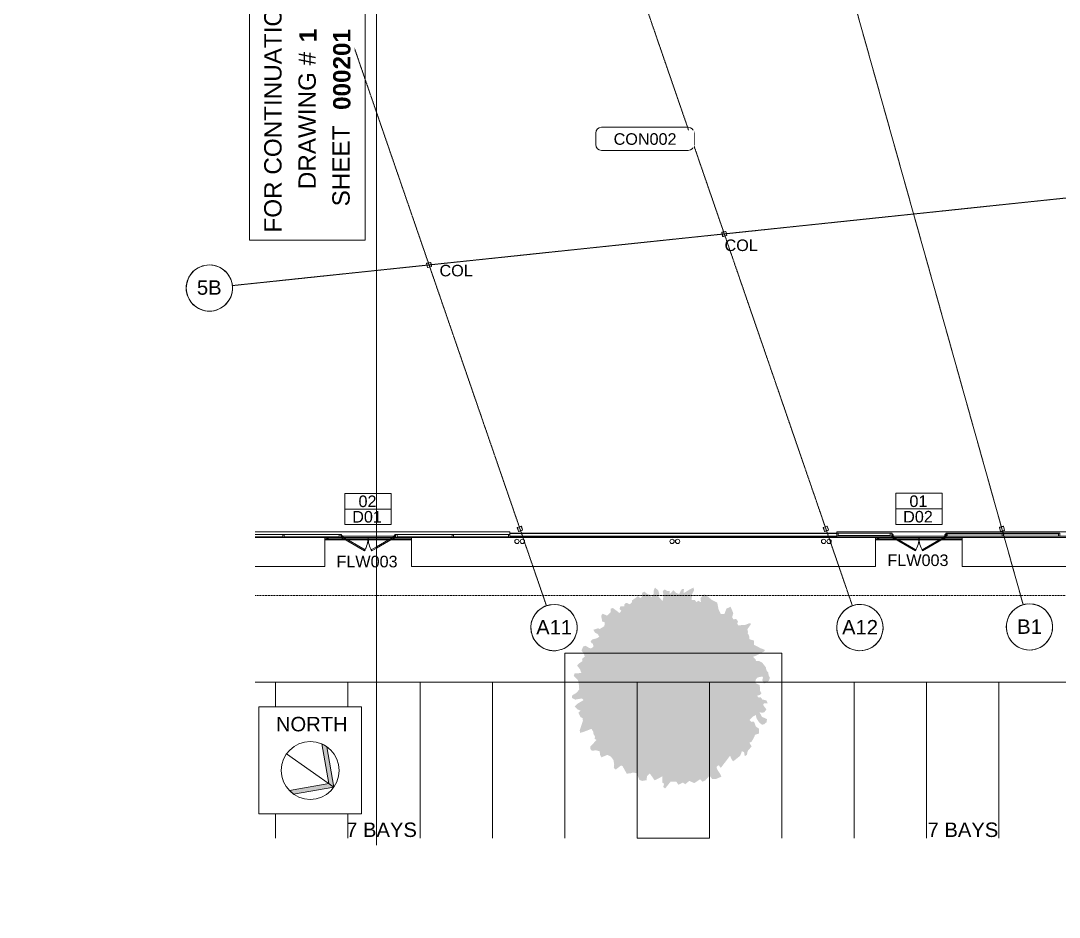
# Model space of a CAD drawing. Header units: millimetres. Extents: x -2612262 to -2065320, y 3717813 to 4283368.
# Drawn here: x -2360669 to -2324768, y 3956413 to 3987415 of the extents above; entities that cross this region are included whole.
import ezdxf

# ---------------------------------------------------------------- set-up
doc = ezdxf.new("R2010")
doc.units = ezdxf.units.MM
for name, pattern in [('Aligning Line', [3.2004, 1.6002, -1.6002]), ('Grid Line', [21, 12, -3, 3, -3]), ('Hidden', [6, 4, -2]), ('Overhead', [4, 2.5, -1.5])]:
    doc.linetypes.add(name, pattern=pattern)
for name, color, linetype, lineweight in [('A-ANNO-DIMS', 211, 'Continuous', 5), ('A-ANNO-DIMS-200', 211, 'Continuous', 5), ('A-ANNO-KEYN', 231, 'Continuous', 5), ('A-DETL', 90, 'Continuous', 18), ('A-DETL-GENF', 92, 'Continuous', 5), ('A-DETL-THIN', 151, 'Continuous', 5), ('A-DOOR', 31, 'Continuous', 5), ('A-DOOR-FRAM', 31, 'Continuous', 5), ('A-DOOR-IDEN', 31, 'Continuous', 5), ('A-FLOR', 192, 'Continuous', 5), ('A-FLOR-IDEN', 11, 'Continuous', 5), ('A-FLOR-OVHD', 1, 'Overhead', 13), ('A-GENM', 13, 'Continuous', 5), ('A-GENM-HDLN', 13, 'Hidden', 5), ('A-GLAZ-CURT', 52, 'Continuous', 5), ('A-GLAZ-CWMG', 51, 'Continuous', 5), ('A-WALL', 113, 'Continuous', 5), ('A-WALL-PATT', 111, 'Continuous', 13), ('C-TOPO', 7, 'Continuous', 5), ('G-ANNO-REFR', 1, 'Aligning Line', 5), ('G-ANNO-SYMB', 111, 'Continuous', 5), ('G-ANNO-TEXT', 231, 'Continuous', 5), ('P-SANR-FIXT', 6, 'Continuous', 5), ('S-COLS', 52, 'Continuous', 5), ('S-COLS-IDEN', 171, 'Continuous', 5), ('S-GRID', 1, 'Continuous', 5), ('S-GRID-IDEN', 1, 'Continuous', 5)]:
    doc.layers.add(name, color=color, linetype=linetype, lineweight=lineweight)
doc.styles.add('Arial', font='arial.ttf', dxfattribs={"height": 500})
doc.styles.add('Arial_2', font='arial.ttf', dxfattribs={"height": 400})
doc.styles.add('Arial_3', font='arial.ttf', dxfattribs={"height": 3})
doc.styles.add('Arial_B_1', font='arialbd.ttf', dxfattribs={"height": 600})
doc.dimstyles.new('2_5-Diagonal-_deg_-Decimal_O', dxfattribs={"dimscale": 304.8, "dimtxt": 510.1297, "dimasz": 0.984252, "dimexe": 0.656168, "dimexo": 0.0625, "dimgap": 0.984252, "dimtad": 1, "dimdec": 0, "dimzin": 0, "dimdsep": 46, "dimtxsty": 'Arial', "dimblk1": 'OBLIQUE', "dimblk2": 'OBLIQUE', "dimsah": 1, "dimcen": 0.09, "dimdle": 0.656168, "dimazin": 0, "dimtfac": 1, "dimtdec": 4, "dimtix": 1, "dimtmove": 0, "dimatfit": 3, "dimfxl": 3.28084, "dimfxlon": 1, "dimtvp": 1, "dimtfill": 1, "dimtolj": 1, "dimtzin": 0, "dimlwd": 15, "dimlwe": 15, "dimarcsym": 2})
picture_1 = doc.add_image_def('image1.jpg', size_in_pixel=(6528, 5638))
pattern_1 = [(0, (0, 0), (812.8, 203.2), [67.056, -542.544, 67.056, -542.544, -3251.2]), (0, (0, 0), (812.8, 203.2), [-1219.2, 67.056, -1152.144, 67.056, -542.544, -1422.4]), (0, (0, 0), (812.8, 203.2), [-3048, 67.056, -339.344, 67.056, -948.944]), (120, (304.8, 101.6), (-582.376362, 602.305448), [67.056, -542.544, 67.056, -542.544, -3251.2]), (120, (304.8, 101.6), (-582.376362, 602.305448), [-1219.2, 67.056, -1152.144, 67.056, -542.544, -1422.4]), (120, (304.8, 101.6), (-582.376362, 602.305448), [-3048, 67.056, -339.344, 67.056, -948.944]), (240, (406.4, 508), (-230.423638, -805.505448), [67.056, -542.544, 67.056, -542.544, -3251.2]), (240, (406.4, 508), (-230.423638, -805.505448), [-1219.2, 67.056, -1152.144, 67.056, -542.544, -1422.4]), (240, (406.4, 508), (-230.423638, -805.505448), [-3048, 67.056, -339.344, 67.056, -948.944])]

# ---------------------------------------------------------------- blocks, each defined once
blk = doc.blocks.new('SHS-Square Hollow Section-Column - 150x150xSHS-2903723-GA - Part B')
at = {"layer": 'S-COLS'}
h = blk.add_hatch(dxfattribs=at)
h.set_pattern_fill('FP_6', color=256, style=0, pattern_type=2)
h.set_pattern_definition([(31.007, (1304591.6, -4426884.4), (-366.36955, 609.57263), []), (31.007, (1304775.9, -4426145.04), (-366.36955, 609.57263), [])])
h.paths.add_polyline_path([(65, -75), (72, -72), (75, -65), (69, -69)])
h.paths.add_polyline_path([(-65, -75), (65, -75), (65, -70), (-65, -70)])
h.paths.add_polyline_path([(-65, -75), (-69, -69), (-75, -65), (-72, -72)])
h.paths.add_polyline_path([(-75, 65), (-69, 69), (-65, 75), (-72, 72)])
h.paths.add_polyline_path([(-75, -65), (-70, -65), (-70, 65), (-75, 65)])
h.paths.add_polyline_path([(75, 65), (72, 72), (65, 75), (69, 69)])
h.paths.add_polyline_path([(70, -65), (75, -65), (75, 65), (70, 65)])
h.paths.add_polyline_path([(-65, 70), (65, 70), (65, 75), (-65, 75)])
at = {"layer": 'S-COLS', "lineweight": 15}
for p, q in [((-75, 65), (-75, -65)), ((-70, -65), (-70, 65)), ((65, 75), (-65, 75)), ((-65, 70), (65, 70)), ((70, 65), (70, -65)), ((75, -65), (75, 65)), ((65, -70), (-65, -70)), ((-65, -75), (65, -75))]:
    blk.add_line(p, q, dxfattribs=at)
for centre, radius, start, end in [((-65, 65), 10, 90, 180), ((-65, 65), 5, 90, 180), ((65, 65), 10, 360, 90), ((65, 65), 5, 0, 90), ((-65, -65), 10, 180, 270), ((-65, -65), 5, 180, 270), ((65, -65), 5, 270, 0), ((65, -65), 10, 270, 360)]:
    blk.add_arc(centre, radius, start, end, dxfattribs=at)
blk = doc.blocks.new('SHS-Square Hollow Section-Column - 150x150xSHS-2903725-GA - Part B')
at = {"layer": 'S-COLS'}
h = blk.add_hatch(dxfattribs=at)
h.set_pattern_fill('FP_8', color=256, style=0, pattern_type=2)
h.set_pattern_definition([(31.007, (1314754.96, -4428311.6), (-366.36955, 609.57263), []), (31.007, (1314939.2, -4427572.2), (-366.36955, 609.57263), [])])
h.paths.add_polyline_path([(65, -75), (72, -72), (75, -65), (69, -69)])
h.paths.add_polyline_path([(-65, -75), (65, -75), (65, -70), (-65, -70)])
h.paths.add_polyline_path([(-65, -75), (-69, -69), (-75, -65), (-72, -72)])
h.paths.add_polyline_path([(-75, 65), (-69, 69), (-65, 75), (-72, 72)])
h.paths.add_polyline_path([(-75, -65), (-70, -65), (-70, 65), (-75, 65)])
h.paths.add_polyline_path([(75, 65), (72, 72), (65, 75), (69, 69)])
h.paths.add_polyline_path([(70, -65), (75, -65), (75, 65), (70, 65)])
h.paths.add_polyline_path([(-65, 70), (65, 70), (65, 75), (-65, 75)])
at = {"layer": 'S-COLS', "lineweight": 15}
for p, q in [((-75, 65), (-75, -65)), ((-70, -65), (-70, 65)), ((65, 75), (-65, 75)), ((-65, 70), (65, 70)), ((70, 65), (70, -65)), ((75, -65), (75, 65)), ((65, -70), (-65, -70)), ((-65, -75), (65, -75))]:
    blk.add_line(p, q, dxfattribs=at)
for centre, radius, start, end in [((-65, 65), 10, 90, 180), ((-65, 65), 5, 90, 180), ((65, 65), 10, 360, 90), ((65, 65), 5, 0, 90), ((-65, -65), 10, 180, 270), ((-65, -65), 5, 180, 270), ((65, -65), 10, 270, 360), ((65, -65), 5, 270, 0)]:
    blk.add_arc(centre, radius, start, end, dxfattribs=at)
blk = doc.blocks.new('System Panel - Glazed-1425433-GA - Part B')
at = {"layer": 'A-GLAZ-CURT'}
for p, q in [((950, 50), (-950, 50)), ((-950, 50), (-950, 25)), ((-950, 25), (950, 25)), ((950, 25), (950, 50))]:
    blk.add_line(p, q, dxfattribs=at)
blk = doc.blocks.new('Rectangular Mullion - 50x100mm-1215462-GA - Part B')
at = {"layer": 'A-GLAZ-CWMG'}
for p, q in [((-2345709, 3969644), (-2343809, 3969644)), ((-2345709, 3969544), (-2343809, 3969544))]:
    blk.add_line(p, q, dxfattribs=at)
blk = doc.blocks.new('Rectangular Mullion - 50x100mm-1425435-GA - Part B')
at = {"layer": 'A-GLAZ-CWMG'}
for p, q in [((0, 50), (-50, 50)), ((-50, 50), (-50, -50)), ((0, -50), (0, 50)), ((-50, -50), (0, -50))]:
    blk.add_line(p, q, dxfattribs=at)
blk = doc.blocks.new('System Panel - Glazed-V29-GA - Part B')
at = {"layer": 'A-GLAZ-CURT'}
for p, q in [((950, 50), (-950, 50)), ((-950, 50), (-950, 25)), ((-950, 25), (950, 25)), ((950, 25), (950, 50))]:
    blk.add_line(p, q, dxfattribs=at)
blk = doc.blocks.new('System Panel - Glazed-1457945-GA - Part B')
at = {"layer": 'A-GLAZ-CURT'}
for p, q in [((72, 50), (-882, 50)), ((-882, 50), (-882, 25)), ((-882, 25), (72, 25))]:
    blk.add_line(p, q, dxfattribs=at)
blk = doc.blocks.new('Rectangular Mullion - 50x100mm-V30-GA - Part B')
at = {"layer": 'A-GLAZ-CWMG'}
for p, q in [((-2351559, 3969644), (-2349659, 3969644)), ((-2351559, 3969544), (-2349659, 3969544))]:
    blk.add_line(p, q, dxfattribs=at)
blk = doc.blocks.new('Rectangular Mullion - 50x100mm-1457940-GA - Part B')
at = {"layer": 'A-GLAZ-CWMG'}
for p, q in [((-2352563, 3969644), (-2351609, 3969644)), ((-2352563, 3969544), (-2351609, 3969544))]:
    blk.add_line(p, q, dxfattribs=at)
blk = doc.blocks.new('Rectangular Mullion - 50x100mm-1425432-GA - Part B')
at = {"layer": 'A-GLAZ-CWMG'}
for p, q in [((-25, 50), (25, 50)), ((-25, -50), (-25, 50)), ((25, 50), (25, -50)), ((25, -50), (-25, -50))]:
    blk.add_line(p, q, dxfattribs=at)
blk = doc.blocks.new('Rectangular Mullion - 50x100mm-V31-GA - Part B')
at = {"layer": 'A-GLAZ-CWMG'}
for p, q in [((-25, 50), (25, 50)), ((-25, -50), (-25, 50)), ((25, 50), (25, -50)), ((25, -50), (-25, -50))]:
    blk.add_line(p, q, dxfattribs=at)
blk = doc.blocks.new('Door-Hinge-Double - 2340x920x920x40 Glazed-Aluminium Frame D01-1215280-GA - Part B')
at = {"layer": 'A-DOOR'}
for p, q in [((-921, 50), (-286, 417)), ((-286, 371), (-901, 15)), ((-286, 417), (-124, 510)), ((-104, 475), (-286, 371)), ((-124, 510), (-104, 475)), ((124, 510), (104, 475)), ((104, 475), (901, 15)), ((921, 50), (124, 510)), ((-901, 15), (-921, 50)), ((901, 15), (921, 50))]:
    blk.add_line(p, q, dxfattribs=at)
for centre, start, end in [((-921, 50), 0, 30), ((921, 50), 150, 180)]:
    blk.add_arc(centre, 920, start, end, dxfattribs=at)
blk = doc.blocks.new('X_Door-Frame-Wood - Standard-1215283-GA - Part B')
at = {"layer": 'A-DOOR-FRAM'}
for p, q in [((-923, 50), (-943, 50)), ((-943, 50), (-943, -50)), ((-923, -50), (-923, 50)), ((-898, 5), (-923, 5)), ((-923, 5), (-923, -15)), ((-898, -15), (-898, 5)), ((923, 5), (898, 5)), ((898, 5), (898, -15)), ((943, 50), (923, 50)), ((923, 50), (923, -50)), ((923, -15), (923, 5)), ((943, -50), (943, 50)), ((-943, -50), (-923, -50)), ((-923, -15), (-898, -15)), ((898, -15), (923, -15)), ((923, -50), (943, -50))]:
    blk.add_line(p, q, dxfattribs=at)
blk = doc.blocks.new('Downpipe - L Spreader - Default-1877085-GA - Part B')
at = {"layer": 'P-SANR-FIXT'}
for start, end in [(0, 180), (180, 0)]:
    blk.add_arc((-40, 150), 75, start, end, dxfattribs=at)
blk = doc.blocks.new('Downpipe - L Spreader - Default-1309613-GA - Part B')
at = {"layer": 'P-SANR-FIXT'}
for start, end in [(0, 180), (180, 0)]:
    blk.add_arc((-40, 150), 75, start, end, dxfattribs=at)
blk = doc.blocks.new('Downpipe - L Spreader - Default-1555987-GA - Part B')
at = {"layer": 'P-SANR-FIXT'}
for start, end in [(0, 180), (180, 0)]:
    blk.add_arc((-40, 150), 75, start, end, dxfattribs=at)
blk = doc.blocks.new('SHS-Square Hollow Section-Column - 150x150xSHS-2903728-GA - Part B')
at = {"layer": 'S-COLS'}
h = blk.add_hatch(dxfattribs=at)
h.set_pattern_fill('FP_9', color=256, style=0, pattern_type=2)
h.set_pattern_definition([(26, (923251.06, -4516510.4), (-311.76956, 639.22233), []), (26, (923499.15, -4515789.94), (-311.76956, 639.22233), [])])
h.paths.add_polyline_path([(65, -75), (72, -72), (75, -65), (69, -69)])
h.paths.add_polyline_path([(-65, -75), (65, -75), (65, -70), (-65, -70)])
h.paths.add_polyline_path([(-65, -75), (-69, -69), (-75, -65), (-72, -72)])
h.paths.add_polyline_path([(-75, 65), (-69, 69), (-65, 75), (-72, 72)])
h.paths.add_polyline_path([(-75, -65), (-70, -65), (-70, 65), (-75, 65)])
h.paths.add_polyline_path([(75, 65), (72, 72), (65, 75), (69, 69)])
h.paths.add_polyline_path([(70, -65), (75, -65), (75, 65), (70, 65)])
h.paths.add_polyline_path([(-65, 70), (65, 70), (65, 75), (-65, 75)])
at = {"layer": 'S-COLS', "lineweight": 15}
for p, q in [((-75, 65), (-75, -65)), ((-70, -65), (-70, 65)), ((65, 75), (-65, 75)), ((-65, 70), (65, 70)), ((70, 65), (70, -65)), ((75, -65), (75, 65)), ((65, -70), (-65, -70)), ((-65, -75), (65, -75))]:
    blk.add_line(p, q, dxfattribs=at)
for centre, radius, start, end in [((-65, 65), 10, 90, 180), ((-65, 65), 5, 90, 180), ((65, 65), 10, 360, 90), ((65, 65), 5, 0, 90), ((-65, -65), 10, 180, 270), ((-65, -65), 5, 180, 270), ((65, -65), 5, 270, 0), ((65, -65), 10, 270, 360)]:
    blk.add_arc(centre, radius, start, end, dxfattribs=at)
blk = doc.blocks.new('SHS-Square Hollow Section-Column - 150x150xSHS-2903729-GA - Part B')
at = {"layer": 'S-COLS', "lineweight": 15}
for p, q in [((-75, 65), (-75, -65)), ((-70, -65), (-70, 65)), ((65, 75), (-65, 75)), ((-65, 70), (65, 70)), ((70, 65), (70, -65)), ((75, -65), (75, 65)), ((65, -70), (-65, -70)), ((-65, -75), (65, -75))]:
    blk.add_line(p, q, dxfattribs=at)
for centre, radius, start, end in [((-65, 65), 10, 90, 180), ((-65, 65), 5, 90, 180), ((65, 65), 10, 360, 90), ((65, 65), 5, 0, 90), ((-65, -65), 10, 180, 270), ((-65, -65), 5, 180, 270), ((65, -65), 10, 270, 360), ((65, -65), 5, 270, 0)]:
    blk.add_arc(centre, radius, start, end, dxfattribs=at)
blk = doc.blocks.new('SHS-Square Hollow Section-Column - 150x150xSHS-2903730-GA - Part B')
at = {"layer": 'S-COLS', "lineweight": 15}
for p, q in [((-75, 65), (-75, -65)), ((-70, -65), (-70, 65)), ((65, 75), (-65, 75)), ((-65, 70), (65, 70)), ((70, 65), (70, -65)), ((75, -65), (75, 65)), ((65, -70), (-65, -70)), ((-65, -75), (65, -75))]:
    blk.add_line(p, q, dxfattribs=at)
for centre, radius, start, end in [((-65, 65), 10, 90, 180), ((-65, 65), 5, 90, 180), ((65, 65), 10, 360, 90), ((65, 65), 5, 0, 90), ((-65, -65), 10, 180, 270), ((-65, -65), 5, 180, 270), ((65, -65), 10, 270, 360), ((65, -65), 5, 270, 0)]:
    blk.add_arc(centre, radius, start, end, dxfattribs=at)
blk = doc.blocks.new('Door-Hinge-Double - 2340x920x920x40 Glazed-Aluminium Frame D02-1643900-GA - Part B')
at = {"layer": 'A-DOOR'}
for p, q in [((-921, 74), (-124, 534)), ((-104, 499), (-901, 39)), ((-124, 534), (-104, 499)), ((124, 534), (104, 499)), ((104, 499), (901, 39)), ((921, 74), (124, 534)), ((-901, 39), (-921, 74)), ((901, 39), (921, 74))]:
    blk.add_line(p, q, dxfattribs=at)
for centre, start, end in [((-921, 74), 0, 30), ((921, 74), 150, 180)]:
    blk.add_arc(centre, 920, start, end, dxfattribs=at)
blk = doc.blocks.new('X_Door-Frame-Wood - Standard-2885437-GA - Part B')
at = {"layer": 'A-DOOR-FRAM'}
for p, q in [((-923, 74), (-943, 74)), ((-943, 74), (-943, -74)), ((-923, -74), (-923, 74)), ((-898, 29), (-923, 29)), ((-923, 29), (-923, -29)), ((-898, -29), (-898, 29)), ((923, 29), (898, 29)), ((898, 29), (898, -29)), ((943, 74), (923, 74)), ((923, 74), (923, -74)), ((923, -29), (923, 29)), ((943, -74), (943, 74)), ((-943, -74), (-923, -74)), ((-923, -29), (-898, -29)), ((898, -29), (923, -29)), ((923, -74), (943, -74))]:
    blk.add_line(p, q, dxfattribs=at)
blk = doc.blocks.new('System Panel - Glazed-1459856-GA - Part B')
at = {"layer": 'A-GLAZ-CURT'}
for p, q in [((900, 49.5), (-900, 49.5)), ((-900, 49.5), (-900, 24.5)), ((-900, 24.5), (900, 24.5)), ((900, 24.5), (900, 49.5))]:
    blk.add_line(p, q, dxfattribs=at)
blk = doc.blocks.new('Rectangular Mullion - 50x100mm-1459855-GA - Part B')
at = {"layer": 'A-GLAZ-CWMG'}
for p, q in [((-2332409, 3969694), (-2330609, 3969694)), ((-2332409, 3969594), (-2330609, 3969594))]:
    blk.add_line(p, q, dxfattribs=at)
blk = doc.blocks.new('Rectangular Mullion - 50x100mm-1447016-GA - Part B')
at = {"layer": 'A-GLAZ-CWMG'}
for p, q in [((-50, 50), (0, 50)), ((-50, -50), (-50, 50)), ((0, 50), (0, -50)), ((0, -50), (-50, -50))]:
    blk.add_line(p, q, dxfattribs=at)
blk = doc.blocks.new('Rectangular Mullion - 50x100mm-V33-GA - Part B')
at = {"layer": 'A-GLAZ-CWMG'}
for p, q in [((0, 50), (-50, 50)), ((-50, 50), (-50, -50)), ((-50, -50), (0, -50))]:
    blk.add_line(p, q, dxfattribs=at)
blk = doc.blocks.new('Rectangular Mullion - 50x100mm-V34-GA - Part B')
at = {"layer": 'A-GLAZ-CWMG'}
for p, q in [((-20, 50), (-50, 50)), ((-50, 50), (-50, -50)), ((-50, -50), (0, -50))]:
    blk.add_line(p, q, dxfattribs=at)
blk = doc.blocks.new('aba - Plumbing Fixtures - Strip Drain - Stormtech - Custom Ass - FLW003 _Doors_-V35-GA - Part B')
at = {"layer": 'A-GENM'}
blk.add_circle((0, -95), 30, dxfattribs=at)
at = {"layer": 'A-GENM-HDLN'}
blk.add_line((0, 10), (0, -3010), dxfattribs=at)
at = {"layer": 'P-SANR-FIXT'}
for p, q in [((-41, 0), (-38, 0)), ((-41, 0), (-41, -3000)), ((-38, 0), (0, 0)), ((-38, -3000), (-38, 0)), ((0, 0), (38, 0)), ((0, 0), (0, -3000)), ((38, 0), (41, 0)), ((38, 0), (38, -3000)), ((41, 0), (41, -563)), ((41, -583), (41, -2429)), ((41, -2449), (41, -3000)), ((-38, -3000), (-41, -3000)), ((0, -3000), (-38, -3000)), ((38, -3000), (0, -3000)), ((41, -3000), (38, -3000))]:
    blk.add_line(p, q, dxfattribs=at)
blk = doc.blocks.new('aba - Plumbing Fixtures - Strip Drain - Stormtech - Custom Ass - FLW003 _Doors_-V36-GA - Part B')
at = {"layer": 'A-GENM'}
blk.add_circle((0, -95), 30, dxfattribs=at)
at = {"layer": 'A-GENM-HDLN'}
for p, q in [((0, 10), (0, -1785)), ((0, -1785), (0, -3010))]:
    blk.add_line(p, q, dxfattribs=at)
at = {"layer": 'P-SANR-FIXT'}
for p, q in [((-41, 0), (-38, 0)), ((-41, 0), (-41, -1785)), ((-38, 0), (0, 0)), ((-38, -1785), (-38, 0)), ((0, 0), (38, 0)), ((0, 0), (0, -1785)), ((38, 0), (41, 0)), ((38, 0), (38, -1785)), ((41, -576), (41, -1785)), ((-41, -1785), (-41, -3000)), ((-38, -3000), (-38, -1785)), ((0, -1785), (0, -3000)), ((38, -1785), (38, -3000)), ((41, -1785), (41, -2422)), ((-38, -3000), (-41, -3000)), ((0, -3000), (-38, -3000)), ((38, -3000), (0, -3000)), ((41, -3000), (38, -3000))]:
    blk.add_line(p, q, dxfattribs=at)
blk = doc.blocks.new('Tree 7m - Tree-358686-GA - Part B')
at = {"layer": 'A-DETL-GENF', "transparency": 33554585}
blk.add_hatch(color=53, dxfattribs=at).paths.add_polyline_path([(2357, 2429), (2059, 2371), (1907, 2493), (1922, 2628), (1746, 2671), (1734, 2765), (1546, 2765), (1464, 2938), (1223, 2963), (1215, 3085), (1103, 3108), (895, 3080), (898, 3230), (801, 3308), (603, 3371), (574, 3267), (551, 3074), (518, 3004), (430, 2995), (416, 3042), (433, 3094), (410, 3120), (201, 3075), (-92, 3008), (-57, 3124), (-43, 3226), (-353, 3237), (-505, 3155), (-543, 3225), (-471, 3348), (-560, 3362), (-660, 3278), (-870, 3243), (-894, 3096), (-976, 3120), (-1113, 3064), (-1221, 3015), (-1356, 3067), (-1458, 2941), (-1426, 2810), (-1487, 2637), (-1408, 2588), (-1403, 2500), (-1575, 2485), (-1680, 2509), (-1628, 2599), (-1604, 2760), (-1622, 2892), (-1685, 2936), (-1802, 2936), (-1884, 2864), (-1802, 2690), (-1838, 2516), (-1894, 2583), (-1961, 2624), (-2089, 2593), (-2089, 2501), (-2099, 2399), (-2154, 2385), (-2254, 2466), (-2285, 2354), (-2200, 2242), (-2204, 2145), (-2146, 2110), (-2142, 2025), (-2239, 2064), (-2316, 2064), (-2320, 2014), (-2332, 1952), (-2413, 1855), (-2448, 1793), (-2404, 1706), (-2387, 1632), (-2481, 1564), (-2566, 1554), (-2625, 1587), (-2708, 1630), (-2701, 1681), (-2630, 1723), (-2595, 1851), (-2706, 1892), (-2795, 1887), (-2880, 1839), (-2907, 1738), (-2954, 1664), (-2960, 1550), (-3008, 1479), (-3017, 1256), (-2971, 1159), (-2892, 1083), (-2915, 1022), (-2905, 908), (-3022, 946), (-3330, 1014), (-3368, 976), (-3294, 844), (-3195, 608), (-3292, 501), (-3203, 363), (-3251, 290), (-3281, 226), (-3279, 164), (-3321, 141), (-3368, 52), (-3593, -10), (-3556, -64), (-3408, -112), (-3215, -256), (-3224, -323), (-3294, -361), (-3303, -475), (-3221, -519), (-3236, -609), (-3353, -688), (-3429, -919), (-3277, -960), (-3098, -864), (-3005, -943), (-3052, -1118), (-3166, -1329), (-3087, -1504), (-3049, -1706), (-3011, -1835), (-2827, -1823), (-2745, -1700), (-2707, -1797), (-2622, -1806), (-2637, -1896), (-2549, -1963), (-2677, -2101), (-2815, -2162), (-2885, -2250), (-2704, -2291), (-2484, -2323), (-2590, -2428), (-2525, -2472), (-2350, -2402), (-2297, -2499), (-2286, -2630), (-2093, -2610), (-2169, -2697), (-2098, -2756), (-2072, -2847), (-1982, -2841), (-1897, -2700), (-1756, -2586), (-1748, -2803), (-1827, -2847), (-1879, -2961), (-1856, -3110), (-1756, -3060), (-1680, -2978), (-1549, -2934), (-1552, -3060), (-1514, -3104), (-1481, -3241), (-1403, -3259), (-1300, -3151), (-1230, -3162), (-1215, -3265), (-1131, -3268), (-967, -3282), (-914, -3233), (-812, -3233), (-759, -3347), (-680, -3350), (-631, -3300), (-517, -3382), (-441, -3335), (-446, -3244), (-350, -3227), (-326, -3344), (-286, -3510), (-215, -3537), (-139, -3446), (36, -3437), (115, -3589), (197, -3560), (296, -3388), (247, -3309), (343, -3218), (527, -3244), (551, -3300), (714, -3367), (735, -3259), (694, -3159), (709, -3054), (796, -3060), (957, -3133), (1045, -3124), (1060, -3045), (1033, -3007), (1095, -2914), (1188, -2926), (1226, -2972), (1276, -3119), (1358, -3151), (1489, -3083), (1504, -2931), (1542, -2849), (1662, -2849), (1700, -2782), (1861, -2797), (1943, -2782), (1948, -2616), (1995, -2493), (2089, -2560), (2179, -2636), (2261, -2583), (2241, -2382), (2293, -2279), (2416, -2107), (2560, -2075), (2735, -2104), (2802, -2042), (2747, -1923), (2542, -1803), (2545, -1721), (2606, -1738), (2788, -1765), (2922, -1759), (2910, -1618), (2852, -1513), (2963, -1504), (3001, -1344), (2969, -1270), (3022, -1190), (3315, -1012), (3363, -936), (3246, -885), (2969, -788), (2994, -666), (3032, -608), (3055, -498), (3109, -460), (3088, -379), (3388, -353), (3447, -295), (3454, -203), (3330, -120), (3256, -15), (3327, 99), (3343, 186), (3132, 254), (3078, 374), (3086, 524), (3172, 666), (3254, 742), (3236, 829), (3007, 837), (2982, 885), (3040, 1182), (2931, 1254), (2847, 1292), (2755, 1404), (2809, 1515), (2842, 1635), (2788, 1719), (2661, 1795), (2557, 1696), (2425, 1691), (2450, 1981), (2156, 2046), (2296, 2218), (2275, 2282), (2372, 2343)])
blk = doc.blocks.new('Grid - A1-203820-GA - Part B')
at = {"layer": 'S-GRID-IDEN'}
blk.add_circle((0, 0), 4, dxfattribs=at)
for start, end in [(360, 180), (180, 360)]:
    blk.add_arc((0, 0), 4, start, end, dxfattribs=at)
blk = doc.blocks.new('DIMBLOCK1-GA - Part B')
at = {"layer": 'A-ANNO-DIMS-200', "lineweight": 15}
for p, q in [((-2327823, 4050069), (-2327874, 4050388)), ((-2327823, 4050069), (-2327948, 4049898)), ((-2327823, 4050069), (-2327698, 4050241)), ((-2327823, 4050069), (-2327823, 4050069)), ((-2327823, 4050069), (-2327792, 4049872)), ((-2337983, 4048155), (-2338052, 4048471)), ((-2337983, 4048155), (-2337869, 4048334)), ((-2337983, 4048155), (-2338098, 4047977)), ((-2337983, 4048155), (-2337941, 4047960))]:
    blk.add_line(p, q, dxfattribs=at)
for start, end in [(98.93584, 102.39889), (99.00033, 102.33441)]:
    blk.add_arc((-2300024, 3874558), 177699, start, end, dxfattribs=at)
at = {"layer": 'A-ANNO-DIMS-200', "color": 0, "lineweight": 15, "insert": (-2333895, 4049968), "char_height": 500, "width": 1958.9, "attachment_point": 1, "rotation": 10.6674, "line_spacing_factor": 0.941778, "style": 'Arial', "bg_fill": 3, "box_fill_scale": 1.25, "bg_fill_color": 256, "bg_fill_true_color": 13158600, "bg_fill_transparency": 0}
blk.add_mtext('3.33°', dxfattribs=at)
blk = doc.blocks.new('_Oblique')
at = {"color": 0, "linetype": 'ByBlock', "lineweight": -2}
blk.add_line((-0.5, -0.5), (0.5, 0.5), dxfattribs=at)
blk = doc.blocks.new('DIMBLOCK2-GA - Part B')
at = {"layer": 'A-ANNO-DIMS-200', "lineweight": 15}
for p, q in [((-2337980, 4048142), (-2338057, 4048493)), ((-2337980, 4048142), (-2337866, 4048320)), ((-2337980, 4048142), (-2338095, 4047963)), ((-2337980, 4048142), (-2337980, 4048142)), ((-2337980, 4048142), (-2337938, 4047946)), ((-2348008, 4045641), (-2348105, 4045988)), ((-2348008, 4045641), (-2347904, 4045826)), ((-2348008, 4045641), (-2348112, 4045457)), ((-2348008, 4045641), (-2347954, 4045449))]:
    blk.add_line(p, q, dxfattribs=at)
for start, end in [(102.26992, 105.7319), (102.33441, 105.66741)]:
    blk.add_arc((-2300024, 3874558), 177685, start, end, dxfattribs=at)
at = {"layer": 'A-ANNO-DIMS-200', "color": 0, "lineweight": 15, "insert": (-2344034, 4047688), "char_height": 500, "width": 1958.9, "attachment_point": 1, "rotation": 14.0009, "line_spacing_factor": 0.941778, "style": 'Arial', "bg_fill": 3, "box_fill_scale": 1.25, "bg_fill_color": 256, "bg_fill_true_color": 13158600, "bg_fill_transparency": 0}
blk.add_mtext('3.33°', dxfattribs=at)
blk = doc.blocks.new('View Reference - Vertical-632112-GA - Part B')
at = {"layer": 'G-ANNO-SYMB'}
for p, q in [((10.45, 22.23), (-9.55, 22.23)), ((-9.55, 22.23), (-9.55, -24.03)), ((10.45, -24.03), (10.45, 22.23)), ((-9.55, -24.03), (10.45, -24.03))]:
    blk.add_line(p, q, dxfattribs=at)
at = {"layer": 'G-ANNO-SYMB', "char_height": 3, "attachment_point": 1, "rotation": 90, "style": 'Arial_3', "bg_fill": 3, "box_fill_scale": 1.25, "bg_fill_color": 256, "bg_fill_true_color": 13158600, "bg_fill_transparency": 0}
for s, insert, width in [('DRAWING #', (-1.08, -15.19), 29.4219), ('SHEET', (4.78, -18.16), 17.2363)]:
    blk.add_mtext(s, dxfattribs=dict(at, insert=insert, width=width))
at = {"layer": 'G-ANNO-SYMB', "insert": (-7, -22.69), "char_height": 3, "width": 52.9114, "attachment_point": 1, "rotation": 90, "style": 'Arial_3', "bg_fill": 3, "box_fill_scale": 1.25, "bg_fill_color": 256, "bg_fill_true_color": 13158600, "bg_fill_transparency": 0}
blk.add_mtext('FOR CONTINUATION:', dxfattribs=at)
blk = doc.blocks.new('Floor Tag - Wall Tag 17W-1171940-GA - Part B')
at = {"layer": 'A-FLOR-IDEN'}
for p, q in [((7.5, 2), (-7.5, 2)), ((-8.5, 1), (-8.5, -1)), ((8.5, -1), (8.5, 1)), ((-7.5, -2), (7.5, -2))]:
    blk.add_line(p, q, dxfattribs=at)
for centre, start, end in [((-7.5, 1), 90, 180), ((7.5, 1), 360, 90), ((-7.5, -1), 180, 270), ((7.5, -1), 270, 0)]:
    blk.add_arc(centre, 1, start, end, dxfattribs=at)
blk = doc.blocks.new('AA_DOOR_MARK _ TYPE MARK_HA2 - Mark _ Type Mark-1751130-GA - Part B')
at = {"layer": 'A-DOOR-IDEN'}
for p, q in [((4, 2.7), (-4, 2.7)), ((-4, 2.7), (-4, 0)), ((4, 0), (4, 2.7)), ((4, 0), (-4, 0)), ((4, -2.7), (4, 0)), ((-4, 0), (4, 0)), ((-4, 0), (-4, -2.7)), ((-4, -2.7), (4, -2.7))]:
    blk.add_line(p, q, dxfattribs=at)

msp = doc.modelspace()

# ---------------------------------------------------------------- hatches: boundary and pattern name
at = {"layer": 'A-DETL-GENF'}
msp.add_hatch(color=7, dxfattribs=at).paths.add_polyline_path([(-2351235.5, 3960671.7), (-2349842, 3960916.7), (-2350088.4, 3962310), (-2350170.6, 3962361.8), (-2350257.6, 3962405.4), (-2350015.8, 3961038.4), (-2351383.1, 3960798), (-2351312.4, 3960731.3)])
at = {"layer": 'A-WALL-PATT', "lineweight": 5}
h = msp.add_hatch(dxfattribs=at)
h.set_pattern_fill('FP_1', color=256, style=0, pattern_type=2)
h.set_pattern_definition(pattern_1)
h.paths.add_polyline_path([(-2343758.6, 3969679.9), (-2332458.6, 3969679.9), (-2332458.6, 3969691.9), (-2343758.6, 3969691.9)])
h = msp.add_hatch(dxfattribs=at)
h.set_pattern_fill('FP_1', color=256, style=0, pattern_type=2)
h.set_pattern_definition(pattern_1)
h.paths.add_polyline_path([(-2339793.5, 3969543.9), (-2332458.6, 3969543.9), (-2332458.6, 3969552.9), (-2343758.6, 3969552.9), (-2343758.6, 3969543.9), (-2341921.7, 3969543.9)])

# ---------------------------------------------------------------- linework, layer by layer
at = {"layer": 'A-DETL', "lineweight": 15}
msp.add_line((-2348375.7, 3958910.4), (-2348375.7, 4003110), dxfattribs=at)
at = {"layer": 'A-DETL', "color": 254, "lineweight": 5}
for p, q in [((-2351858.3, 3964543.9), (-2351858.3, 3963689.4)), ((-2349358.3, 3964543.9), (-2349358.3, 3963689.4)), ((-2351858.3, 3959989.4), (-2351858.3, 3959143.9)), ((-2349358.3, 3959989.4), (-2349358.3, 3959143.9))]:
    msp.add_line(p, q, dxfattribs=at)
at = {"layer": 'A-DETL', "color": 253, "lineweight": 5}
for p, q in [((-2346858.3, 3964543.9), (-2346858.3, 3959143.9)), ((-2344358.3, 3964543.9), (-2344358.3, 3959143.9)), ((-2341858.3, 3964543.9), (-2341858.3, 3959143.9)), ((-2334358.3, 3964543.9), (-2334358.3, 3959143.9)), ((-2331858.3, 3964543.9), (-2331858.3, 3959143.9)), ((-2329358.3, 3964543.9), (-2329358.3, 3959143.9)), ((-2326858.3, 3964543.9), (-2326858.3, 3959143.9))]:
    msp.add_line(p, q, dxfattribs=at)
at = {"layer": 'A-DETL'}
for p, q in [((-2352436.7, 3963689.4), (-2352436.7, 3959989.4)), ((-2348886.7, 3963689.4), (-2352436.7, 3963689.4)), ((-2348886.7, 3959989.4), (-2348886.7, 3963689.4)), ((-2352436.7, 3959989.4), (-2348886.7, 3959989.4))]:
    msp.add_line(p, q, dxfattribs=at)
at = {"layer": 'A-DETL', "lineweight": 5}
msp.add_line((-2349842, 3960916.7), (-2351481.4, 3962062.2), dxfattribs=at)
msp.add_circle((-2350661.7, 3961489.4), 1000, dxfattribs=at)
at = {"layer": 'A-DETL-THIN'}
for p, q in [((-2350257.6, 3962405.4), (-2350015.8, 3961038.4)), ((-2349842, 3960916.7), (-2350088.4, 3962310)), ((-2350015.8, 3961038.4), (-2351383.1, 3960798)), ((-2351235.5, 3960671.7), (-2349842, 3960916.7))]:
    msp.add_line(p, q, dxfattribs=at)
for start, end in [(55, 66.14837), (223.85163, 235)]:
    msp.add_arc((-2350661.9, 3961490.8), 1000, start, end, dxfattribs=at)
at = {"layer": 'A-FLOR'}
for p, q in [((-2352562.9, 3969737.9), (-2343758.6, 3969737.9)), ((-2343758.6, 3969737.9), (-2343758.6, 3969691.9)), ((-2332458.6, 3969693.9), (-2332458.6, 3969737.9)), ((-2332458.6, 3969737.9), (-2321992.6, 3969737.9)), ((-2347160.6, 3969461.1), (-2350160.6, 3969461.1)), ((-2350160.6, 3969461.1), (-2350160.6, 3968543.9)), ((-2349584.6, 3969587.9), (-2347738.6, 3969587.9)), ((-2347160.6, 3968543.9), (-2347160.6, 3969461.1)), ((-2332458.6, 3969587.9), (-2330558.6, 3969587.9)), ((-2328121.6, 3969461.1), (-2331121.6, 3969461.1)), ((-2331121.6, 3969461.1), (-2331121.6, 3968543.9)), ((-2330538.6, 3969587.9), (-2328692.6, 3969587.9)), ((-2328672.6, 3969587.9), (-2321992.6, 3969587.9)), ((-2328121.6, 3968543.9), (-2328121.6, 3969461.1)), ((-2350160.6, 3968543.9), (-2352562.9, 3968543.9)), ((-2331121.6, 3968543.9), (-2347160.6, 3968543.9)), ((-2313187, 3968543.9), (-2328121.6, 3968543.9)), ((-2341858.3, 3964543.9), (-2341858.3, 3965543.9)), ((-2341858.3, 3965543.9), (-2334358.3, 3965543.9)), ((-2334358.3, 3965543.9), (-2334358.3, 3964543.9)), ((-2352562.9, 3964543.9), (-2341858.3, 3964543.9)), ((-2341858.3, 3964543.9), (-2339358.3, 3964543.9)), ((-2339358.3, 3964543.9), (-2339358.3, 3961390.9)), ((-2336858.3, 3964543.9), (-2334358.3, 3964543.9)), ((-2336858.3, 3961307), (-2336858.3, 3964543.9)), ((-2334358.3, 3964543.9), (-2331024.9, 3964543.9)), ((-2331024.9, 3964543.9), (-2321349.8, 3964543.9)), ((-2339358.3, 3961390.6), (-2339358.3, 3959143.9)), ((-2336858.3, 3959143.9), (-2336858.3, 3961305.2)), ((-2339358.3, 3959143.9), (-2336858.3, 3959143.9))]:
    msp.add_line(p, q, dxfattribs=at)
at = {"layer": 'A-FLOR-OVHD'}
msp.add_line((-2298165.6, 3967543.9), (-2352562.9, 3967543.9), dxfattribs=at)
msp.add_line((-2298165.6, 3967543.9), (-2352562.9, 3967543.9), dxfattribs=at)
at = {"layer": 'A-WALL', "color": 43, "lineweight": 13}
for p, q in [((-2349604.6, 3969643.9), (-2349608.6, 3969643.9)), ((-2349608.6, 3969643.9), (-2349608.6, 3969543.9)), ((-2349608.6, 3969543.9), (-2349604.6, 3969543.9))]:
    msp.add_line(p, q, dxfattribs=at)
at = {"layer": 'A-WALL', "color": 250, "lineweight": 13}
for p, q in [((-2347708.6, 3969643.9), (-2347718.6, 3969643.9)), ((-2347708.6, 3969543.9), (-2347708.6, 3969643.9)), ((-2332458.6, 3969691.9), (-2343758.6, 3969691.9)), ((-2343758.6, 3969691.9), (-2343758.6, 3969543.9)), ((-2332458.6, 3969543.9), (-2332458.6, 3969691.9)), ((-2347718.6, 3969543.9), (-2347708.6, 3969543.9)), ((-2343758.6, 3969543.9), (-2332458.6, 3969543.9))]:
    msp.add_line(p, q, dxfattribs=at)
at = {"layer": 'A-WALL'}
for p, q in [((-2343758.6, 3969679.9), (-2332458.6, 3969679.9)), ((-2343758.6, 3969587.9), (-2332458.6, 3969587.9)), ((-2343758.6, 3969552.9), (-2332458.6, 3969552.9))]:
    msp.add_line(p, q, dxfattribs=at)
at = {"layer": 'C-TOPO'}
for p, q in [((-2332458.6, 3969543.9), (-2331121.6, 3969543.9)), ((-2328121.6, 3969543.9), (-2321992.6, 3969543.9)), ((-2339358.3, 3964543.9), (-2336858.3, 3964543.9)), ((-2336858.3, 3964543.9), (-2339358.3, 3964543.9))]:
    msp.add_line(p, q, dxfattribs=at)
at = {"layer": 'S-GRID', "linetype": 'Grid Line'}
for p, q in [((-2326013.4, 3967221.7), (-2348456.9, 4047241.6)), ((-2331918.6, 3967185.4), (-2352848.7, 4027969.3)), ((-2342494.5, 3967184.5), (-2353887.5, 4000271.5)), ((-2299241.4, 3983944), (-2353353.7, 3978256.5))]:
    msp.add_line(p, q, dxfattribs=at)

# ---------------------------------------------------------------- block references
at = {"layer": 'A-DETL-GENF', "color": 53, "transparency": 33554585, "rotation": 220.1293300237995}
msp.add_blockref('Tree 7m - Tree-358686-GA - Part B', (-2338157.1, 3964239.8), dxfattribs=at)
at = {"layer": 'A-DOOR', "rotation": 180}
for name, p in [('X_Door-Frame-Wood - Standard-1215283-GA - Part B', (-2348661.6, 3969593.9)), ('X_Door-Frame-Wood - Standard-2885437-GA - Part B', (-2329615.6, 3969617.9)), ('Door-Hinge-Double - 2340x920x920x40 Glazed-Aluminium Frame D01-1215280-GA - Part B', (-2348661.6, 3969593.9)), ('Door-Hinge-Double - 2340x920x920x40 Glazed-Aluminium Frame D02-1643900-GA - Part B', (-2329615.6, 3969617.9))]:
    msp.add_blockref(name, p, dxfattribs=at)
at = {"layer": 'A-GLAZ-CURT', "rotation": 180}
for name, p in [('System Panel - Glazed-1459856-GA - Part B', (-2331508.6, 3969643.9)), ('System Panel - Glazed-1457945-GA - Part B', (-2352491.1, 3969593.9)), ('System Panel - Glazed-V29-GA - Part B', (-2350608.6, 3969593.9)), ('System Panel - Glazed-1425433-GA - Part B', (-2346708.6, 3969593.9)), ('System Panel - Glazed-1425433-GA - Part B', (-2344758.6, 3969593.9))]:
    msp.add_blockref(name, p, dxfattribs=at)
at = {"layer": 'A-GLAZ-CURT'}
for p in [(-2327692.6, 3969643.9), (-2325742.6, 3969643.9)]:
    msp.add_blockref('System Panel - Glazed-1425433-GA - Part B', p, dxfattribs=at)
at = {"layer": 'A-GLAZ-CWMG'}
for name, p in [('Rectangular Mullion - 50x100mm-1457940-GA - Part B', (0, 0)), ('Rectangular Mullion - 50x100mm-V30-GA - Part B', (0, 0)), ('Rectangular Mullion - 50x100mm-1215462-GA - Part B', (-1950, 0)), ('Rectangular Mullion - 50x100mm-1215462-GA - Part B', (0, 0)), ('Rectangular Mullion - 50x100mm-1425435-GA - Part B', (-2343758.6, 3969593.9)), ('Rectangular Mullion - 50x100mm-1459855-GA - Part B', (0, 0)), ('Rectangular Mullion - 50x100mm-V33-GA - Part B', (-2330558.6, 3969643.9))]:
    msp.add_blockref(name, p, dxfattribs=at)
at = {"layer": 'A-GLAZ-CWMG', "extrusion": (0, 0, -1)}
for name, p in [('Rectangular Mullion - 50x100mm-V31-GA - Part B', (2351583.6, 3969593.9)), ('Rectangular Mullion - 50x100mm-V31-GA - Part B', (2349633.6, 3969593.9)), ('Rectangular Mullion - 50x100mm-1425432-GA - Part B', (2347683.6, 3969593.9)), ('Rectangular Mullion - 50x100mm-1425432-GA - Part B', (2345733.6, 3969593.9)), ('Rectangular Mullion - 50x100mm-1447016-GA - Part B', (2332458.6, 3969643.9))]:
    msp.add_blockref(name, p, dxfattribs=at)
at = {"layer": 'A-GLAZ-CWMG', "rotation": 180}
for name, p in [('Rectangular Mullion - 50x100mm-V34-GA - Part B', (-2328692.6, 3969643.9)), ('Rectangular Mullion - 50x100mm-1215462-GA - Part B', (-4672451.2, 7939237.8)), ('Rectangular Mullion - 50x100mm-1215462-GA - Part B', (-4670501.2, 7939237.8))]:
    msp.add_blockref(name, p, dxfattribs=at)
at = {"layer": 'A-GLAZ-CWMG', "extrusion": (0, 0, -1), "rotation": 180}
for p in [(2326717.6, 3969643.9), (2324767.6, 3969643.9)]:
    msp.add_blockref('Rectangular Mullion - 50x100mm-1425432-GA - Part B', p, dxfattribs=at)
at = {"layer": 'P-SANR-FIXT'}
for name, p, rotation in [('aba - Plumbing Fixtures - Strip Drain - Stormtech - Custom Ass - FLW003 _Doors_-V36-GA - Part B', (-2350160.6, 3969502.5), 90), ('Downpipe - L Spreader - Default-1877085-GA - Part B', (-2343557.4, 3969560.1), 180), ('Downpipe - L Spreader - Default-1877085-GA - Part B', (-2343367.4, 3969560.1), 180), ('Downpipe - L Spreader - Default-1555987-GA - Part B', (-2338190.6, 3969560.1), 180), ('Downpipe - L Spreader - Default-1555987-GA - Part B', (-2338000.6, 3969560.1), 180), ('Downpipe - L Spreader - Default-1309613-GA - Part B', (-2332953.3, 3969560.1), 180), ('Downpipe - L Spreader - Default-1309613-GA - Part B', (-2332763.3, 3969560.1), 180), ('aba - Plumbing Fixtures - Strip Drain - Stormtech - Custom Ass - FLW003 _Doors_-V35-GA - Part B', (-2331121.6, 3969502.5), 90)]:
    msp.add_blockref(name, p, dxfattribs=dict(at, rotation=rotation))
at = {"layer": 'S-COLS'}
for name, p, rotation in [('SHS-Square Hollow Section-Column - 150x150xSHS-2903723-GA - Part B', (-2336346.3, 3980044.1), 13.99346909017837), ('SHS-Square Hollow Section-Column - 150x150xSHS-2903725-GA - Part B', (-2346553.1, 3978971.3), 13.99346909017837), ('SHS-Square Hollow Section-Column - 150x150xSHS-2903728-GA - Part B', (-2343411.2, 3969846.7), 19.00040712009558), ('SHS-Square Hollow Section-Column - 150x150xSHS-2903729-GA - Part B', (-2332835, 3969846.7), 19.00040712009558), ('SHS-Square Hollow Section-Column - 150x150xSHS-2903730-GA - Part B', (-2326748.5, 3969842.5), 15.66740712016274)]:
    msp.add_blockref(name, p, dxfattribs=dict(at, rotation=rotation))
at = {"layer": 'S-GRID-IDEN'}
for p, xscale, yscale, zscale, rotation in [((-2354149.4, 3978172.9), 199.9999999999998, 199.9999999999998, 199.9999999999998, 96.00000000000013), ((-2342234.1, 3966428.1), 199.9999999999999, 199.9999999999999, 199.9999999999999, 19.00040712021565), ((-2331658.1, 3966429), 199.9999999999999, 199.9999999999999, 199.9999999999999, 19.00040712021553), ((-2325797.4, 3966451.4), 199.9999999999999, 199.9999999999999, 199.9999999999999, 15.6674071202152)]:
    msp.add_blockref('Grid - A1-203820-GA - Part B', p, dxfattribs=dict(at, xscale=xscale, yscale=yscale, zscale=zscale, rotation=rotation))

# ---------------------------------------------------------------- texts
at = {"layer": 'A-DOOR-IDEN', "insert": (-2348992.4, 3970997), "char_height": 400, "width": 769.62, "attachment_point": 1, "style": 'Arial_2'}
msp.add_mtext('02', dxfattribs=at)
at = {"layer": 'G-ANNO-TEXT', "color": 7, "insert": (-2351849.6, 3963342.2), "char_height": 500, "width": 3014.345, "attachment_point": 1, "style": 'Arial'}
msp.add_mtext('NORTH', dxfattribs=at)
at = {"layer": 'S-GRID-IDEN', "char_height": 500, "attachment_point": 1, "style": 'Arial'}
for s, insert, width in [('5B', (-2354578.7, 3978440.6), 1026.16), ('A11', (-2342850.3, 3966690.8), 1491.139), ('A12', (-2332274.4, 3966691.7), 1491.139), ('B1', (-2326221.6, 3966713.7), 1026.16)]:
    msp.add_mtext(s, dxfattribs=dict(at, insert=insert, width=width))

# ---------------------------------------------------------------- pictures from other files: only their frames are drawn
at = {"layer": 'G-ANNO-REFR'}
image = msp.add_image(picture_1, insert=(-2382054.9, 4283368.1), size_in_units=(433000, 373966.6), rotation=-122.11743, dxfattribs=at)
image.dxf.flags = 15

# ---------------------------------------------------------------- next in the draw order: block references
at = {"layer": 'G-ANNO-SYMB', "xscale": 199.9999999999999, "yscale": 199.9999999999999, "zscale": 199.9999999999999}
msp.add_blockref('View Reference - Vertical-632112-GA - Part B', (-2350853.7, 3984629), dxfattribs=at)

# ---------------------------------------------------------------- next in the draw order: dimensions: what is measured, and where the dimension line sits
at = {"layer": 'A-ANNO-DIMS', "lineweight": 15}
dim = msp.add_angular_dim_3p(base=(-2331222, 4049497.1), center=(-2300023.8, 3874558.4), p1=(-2327873.5, 4050387.9), p2=(-2338052.2, 4048470.6), dimstyle='2_5-Diagonal-_deg_-Decimal_O', override={"dimpost": '<>', "dimfxl": 10357.716246}, dxfattribs=at)
dim.commit()
dim.dimension.update_dxf_attribs({"geometry": 'DIMBLOCK1-GA - Part B', "text_midpoint": (-2333019.9, 4049732.1)})

# ---------------------------------------------------------------- next in the draw order: texts
at = {"layer": 'G-ANNO-SYMB', "char_height": 600, "attachment_point": 1, "rotation": 90, "style": 'Arial_B_1', "bg_fill": 3, "box_fill_scale": 1.25, "bg_fill_color": 256, "bg_fill_true_color": 13158600, "bg_fill_transparency": 0}
for s, insert, width in [('000201', (-2349870.5, 3984331.2), 3463.29), ('\\fArial|b1|i0|c0|p34|;1', (-2351043.7, 3986674.3), 577.215)]:
    msp.add_mtext(s, dxfattribs=dict(at, insert=insert, width=width))

# ---------------------------------------------------------------- next in the draw order: dimensions: what is measured, and where the dimension line sits
at = {"layer": 'A-ANNO-DIMS', "lineweight": 15}
dim = msp.add_angular_dim_3p(base=(-2341338.9, 4047373.3), center=(-2300023.8, 3874558.4), p1=(-2338057.2, 4048493.2), p2=(-2348105.2, 4045987.8), dimstyle='2_5-Diagonal-_deg_-Decimal_O', override={"dimpost": '<>', "dimfxl": 10355.71416}, dxfattribs=at)
dim.commit()
dim.dimension.update_dxf_attribs({"geometry": 'DIMBLOCK2-GA - Part B', "text_midpoint": (-2343146.8, 4047503.6)})

# ---------------------------------------------------------------- next in the draw order: block references
at = {"layer": 'A-DOOR-IDEN', "xscale": 199.9999999999999, "yscale": 199.9999999999999, "zscale": 199.9999999999999}
for p in [(-2348661.6, 3970530.2), (-2329615.6, 3970532.7)]:
    msp.add_blockref('AA_DOOR_MARK _ TYPE MARK_HA2 - Mark _ Type Mark-1751130-GA - Part B', p, dxfattribs=at)
at = {"layer": 'A-FLOR-IDEN', "xscale": 199.9999999999999, "yscale": 199.9999999999999, "zscale": 199.9999999999999}
msp.add_blockref('Floor Tag - Wall Tag 17W-1171940-GA - Part B', (-2339093.7, 3983332.8), dxfattribs=at)

# ---------------------------------------------------------------- next in the draw order: texts
at = {"layer": 'A-ANNO-KEYN', "char_height": 400, "width": 2629.535, "attachment_point": 1, "style": 'Arial_2'}
for insert in [(-2349753.6, 3968913), (-2330707.6, 3968958.8)]:
    msp.add_mtext('FLW003', dxfattribs=dict(at, insert=insert))
at = {"layer": 'A-DOOR-IDEN', "char_height": 400, "attachment_point": 1, "style": 'Arial_2'}
for s, insert, width in [('01', (-2329946.4, 3970999.5), 769.62), ('D01', (-2349209.1, 3970461.7), 1266.666), ('D02', (-2330163.1, 3970464.2), 1266.666)]:
    msp.add_mtext(s, dxfattribs=dict(at, insert=insert, width=width))
at = {"layer": 'G-ANNO-TEXT', "color": 7, "char_height": 500, "width": 2950.21, "attachment_point": 1, "style": 'Arial'}
for insert in [(-2349419.7, 3959688.7), (-2329319.7, 3959688.7)]:
    msp.add_mtext('7 BAYS', dxfattribs=dict(at, insert=insert))
at = {"layer": 'S-COLS-IDEN', "char_height": 400, "width": 1410.97, "attachment_point": 1, "style": 'Arial_2'}
for insert in [(-2336338.2, 3979851.4), (-2346192.6, 3978975.7)]:
    msp.add_mtext('COL', dxfattribs=dict(at, insert=insert))

# ---------------------------------------------------------------- next in the draw order: texts
at = {"layer": 'A-FLOR-IDEN', "insert": (-2340172.4, 3983525.1), "char_height": 400, "width": 2677.636, "attachment_point": 1, "style": 'Arial_2', "bg_fill": 3, "box_fill_scale": 1.25, "bg_fill_color": 256, "bg_fill_true_color": 13158600, "bg_fill_transparency": 0}
msp.add_mtext('CON002', dxfattribs=at)

# ---------------------------------------------------------------- next in the draw order: block references
at = {"layer": 'A-FLOR-IDEN', "xscale": 199.9999999999999, "yscale": 199.9999999999999, "zscale": 199.9999999999999}
msp.add_blockref('Floor Tag - Wall Tag 17W-1171940-GA - Part B', (-2339093.7, 3983332.8), dxfattribs=at)

# ---------------------------------------------------------------- next in the draw order: texts
at = {"layer": 'A-FLOR-IDEN', "insert": (-2340172.4, 3983525.1), "char_height": 400, "width": 2677.636, "attachment_point": 1, "style": 'Arial_2', "bg_fill": 3, "box_fill_scale": 1.25, "bg_fill_color": 256, "bg_fill_true_color": 13158600, "bg_fill_transparency": 0}
msp.add_mtext('CON002', dxfattribs=at)

doc.saveas('drawing.dxf')
